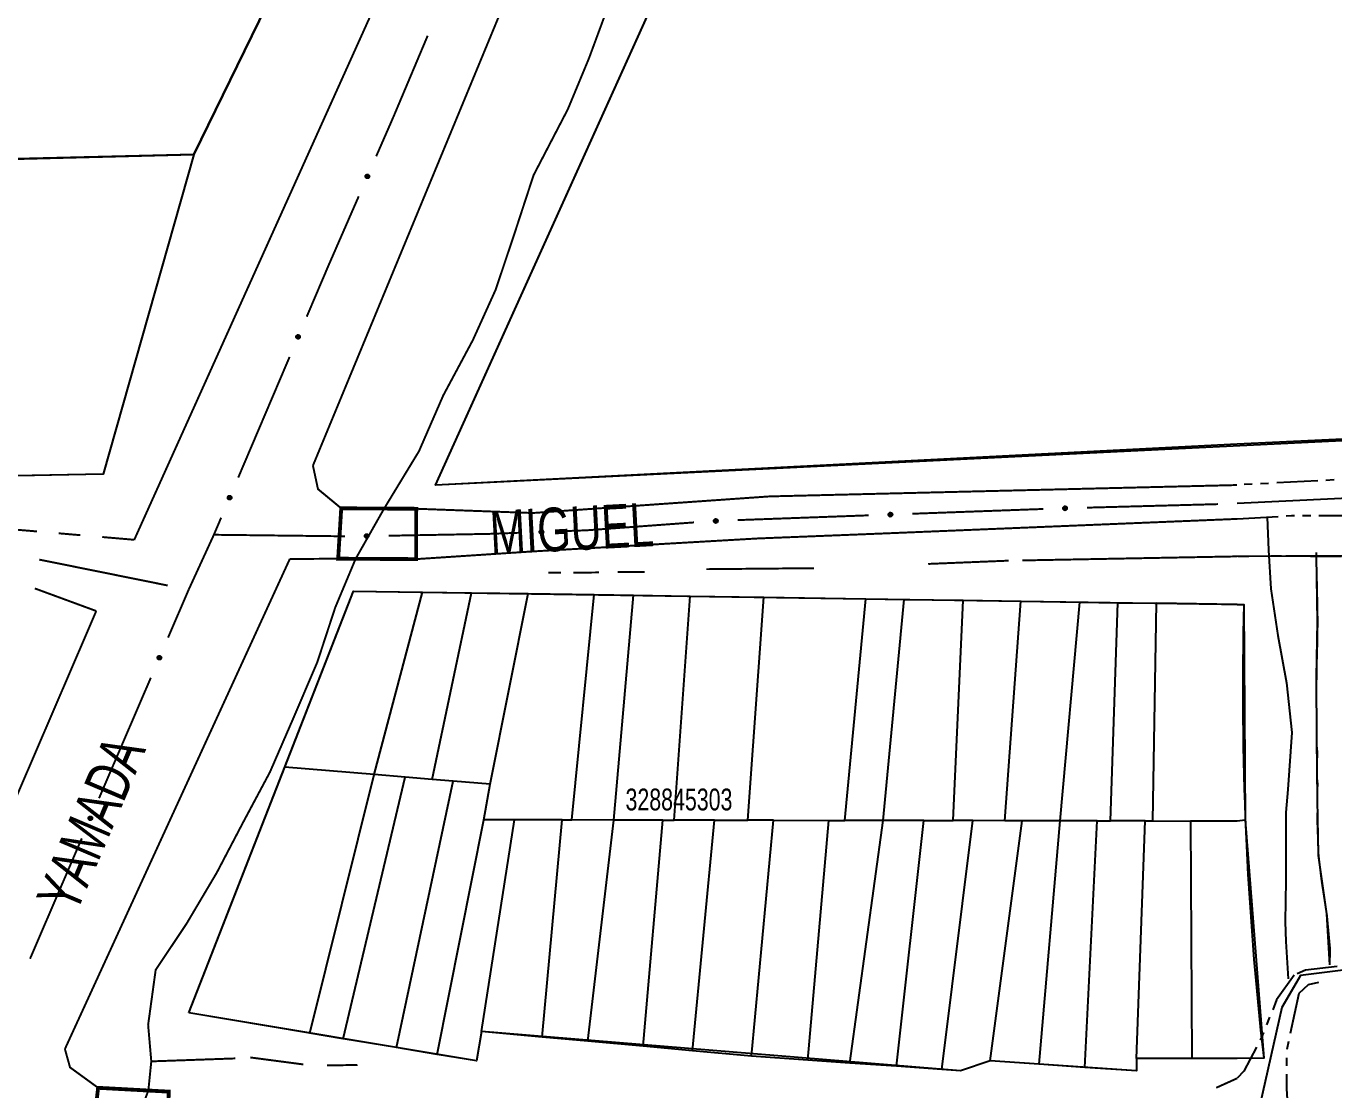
# Model space of a CAD drawing. Extents: x 203614 to 206284, y 4847494 to 4848495.
# Drawn here: x 204526.1 to 204645.8, y 4848122.8 to 4848220.1 of the extents above; entities that cross this region are included whole.
import ezdxf

# ---------------------------------------------------------------- set-up
doc = ezdxf.new("R2010")
doc.units = 0
doc.header["$LTSCALE"] = 1.5
doc.header["$MEASUREMENT"] = 0
doc.linetypes.add('PHANTOMX2', pattern=[5, 2.5, -0.5, 0.5, -0.5, 0.5, -0.5])
for name, color, linetype in [('CD-MALHA-LOTES', 40, 'CONTINUOUS'), ('CD_TXT_QUADRA', 7, 'CONTINUOUS'), ('HD-VALAS-DRENOS', 170, 'CONTINUOUS'), ('RU-QUADRAS', 210, 'CONTINUOUS'), ('SV-CAMINHO-TRILHA', 20, 'CONTINUOUS'), ('SV-EIXO-RUA-N-PAV', 6, 'CONTINUOUS'), ('SV-EIXO-RUA-PAV', 20, 'CONTINUOUS'), ('SV-PONTE-BUEIRO', 249, 'CONTINUOUS'), ('SV-RUA-NAO-PAV-S-GUIA-C-GUIA', 7, 'PHANTOMX2'), ('SV-RUA-PAVIM-S-GUIA-C-GUIA', 7, 'CONTINUOUS'), ('SV-TXT-RUA-N-PAV-S-GUIA-C-GUIA', 7, 'CONTINUOUS'), ('SV-TXT-RUA-PAV-S-GUIA-C-GUIA', 7, 'CONTINUOUS')]:
    doc.layers.add(name, color=color, linetype=linetype)
doc.styles.add('ARIAL', font='ARIAL.TTF')

msp = doc.modelspace()

# ---------------------------------------------------------------- linework, layer by layer
at = {"layer": 'CD-MALHA-LOTES'}
for p, q in [((204802.05, 4848189.76), (204636.98337, 4848181.86)), ((204636.99, 4848167.19), (204637.6, 4848167.18)), ((204637.6, 4848167.18), (204637.73, 4848147.45)), ((204637.73, 4848147.45), (204636.99, 4848147.37)), ((204637.73, 4848147.45), (204639.41, 4848125.65)), ((204639.41, 4848125.65), (204636.982166, 4848125.63))]:
    msp.add_line(p, q, dxfattribs=at)
at = {"layer": 'CD-MALHA-LOTES', "flags": 128}
for points in [[(204541.45, 4848208.36), (204636.98812, 4848403.775701)], [(204636.98337, 4848181.86), (204563.58, 4848178.11), (204636.986768, 4848340.60071)], [(204516.32, 4848207.74), (204541.45, 4848208.36)], [(204541.45, 4848208.36), (204533.15, 4848179.13)], [(204533.15, 4848179.13), (204516.87, 4848178.81)], [(204549.78, 4848152.3), (204556.08, 4848168.42)], [(204556.08, 4848168.42), (204562.39, 4848168.33)], [(204557.98, 4848151.62), (204562.39, 4848168.33)], [(204562.39, 4848168.33), (204566.89, 4848168.26)], [(204563.28, 4848151.18), (204566.89, 4848168.26)], [(204566.89, 4848168.26), (204572.08, 4848168.18)], [(204568.58, 4848150.74), (204572.08, 4848168.18)], [(204572.08, 4848168.18), (204578.1, 4848168.09)], [(204576.07, 4848147.47), (204578.1, 4848168.09)], [(204578.1, 4848168.09), (204581.7, 4848168.03)], [(204579.9, 4848147.46), (204581.7, 4848168.03)], [(204581.7, 4848168.03), (204586.89, 4848167.95)], [(204585.42, 4848147.45), (204586.89, 4848167.95)], [(204586.89, 4848167.95), (204593.64, 4848167.85)], [(204592.17, 4848147.44), (204593.64, 4848167.85)], [(204593.64, 4848167.85), (204602.99, 4848167.71)], [(204601.07, 4848147.43), (204602.99, 4848167.71)], [(204602.99, 4848167.71), (204606.48, 4848167.65)], [(204604.56, 4848147.42), (204606.48, 4848167.65)], [(204606.48, 4848167.65), (204611.88, 4848167.57)], [(204610.98, 4848147.41), (204611.88, 4848167.57)], [(204611.88, 4848167.57), (204617.17, 4848167.49)], [(204615.71, 4848147.4), (204617.17, 4848167.49)], [(204617.17, 4848167.49), (204622.58, 4848167.41)], [(204620.78, 4848147.39), (204622.58, 4848167.41)], [(204622.58, 4848167.41), (204626.07, 4848167.35)], [(204625.39, 4848147.39), (204626.07, 4848167.35)], [(204626.07, 4848167.35), (204629.56, 4848167.3)], [(204629.56, 4848167.3), (204629.22, 4848147.38)], [(204636.99, 4848167.19), (204629.56, 4848167.3)], [(204540.99, 4848129.8), (204549.78, 4848152.3)], [(204557.98, 4848151.62), (204549.78, 4848152.3)], [(204552.09, 4848127.95), (204557.98, 4848151.62)], [(204555.13, 4848127.44), (204560.8, 4848151.39)], [(204560.8, 4848151.39), (204557.98, 4848151.62)], [(204563.28, 4848151.18), (204560.8, 4848151.39)], [(204565.19, 4848151.03), (204563.28, 4848151.18)], [(204560, 4848126.63), (204565.19, 4848151.03)], [(204568.58, 4848150.74), (204565.19, 4848151.03)], [(204568.02, 4848147.48), (204568.58, 4848150.74)], [(204563.73, 4848126.01), (204568.02, 4848147.48)], [(204567.79, 4848128.11), (204570.83, 4848147.47)], [(204570.83, 4848147.47), (204568.02, 4848147.48)], [(204575.17, 4848147.47), (204570.83, 4848147.47)], [(204573.36, 4848127.6), (204575.17, 4848147.47)], [(204575.17, 4848147.47), (204576.07, 4848147.47)], [(204579.9, 4848147.46), (204576.07, 4848147.47)], [(204577.53, 4848127.22), (204579.9, 4848147.46)], [(204584.4, 4848147.45), (204579.9, 4848147.46)], [(204582.61, 4848126.76), (204584.4, 4848147.45)], [(204584.4, 4848147.45), (204585.42, 4848147.45)], [(204589.13, 4848147.44), (204585.42, 4848147.45)], [(204587.11, 4848126.35), (204589.13, 4848147.44)], [(204589.13, 4848147.44), (204592.17, 4848147.44)], [(204594.54, 4848147.44), (204592.17, 4848147.44)], [(204592.51, 4848125.86), (204594.54, 4848147.44)], [(204594.54, 4848147.44), (204599.61, 4848147.43)], [(204597.68, 4848125.49), (204599.61, 4848147.43)], [(204599.61, 4848147.43), (204601.07, 4848147.43)], [(204604.56, 4848147.42), (204601.07, 4848147.43)], [(204601.51, 4848125.22), (204604.56, 4848147.42)], [(204608.28, 4848147.41), (204604.56, 4848147.42)], [(204605.8, 4848124.92), (204608.28, 4848147.41)], [(204608.28, 4848147.41), (204610.98, 4848147.41)], [(204609.95, 4848124.63), (204612.78, 4848147.41)], [(204612.78, 4848147.41), (204610.98, 4848147.41)], [(204615.71, 4848147.4), (204612.78, 4848147.41)], [(204614.36, 4848125.41), (204617.29, 4848147.4)], [(204617.29, 4848147.4), (204615.71, 4848147.4)], [(204620.78, 4848147.39), (204617.29, 4848147.4)], [(204618.86, 4848125.1), (204620.78, 4848147.39)], [(204624.15, 4848147.39), (204620.78, 4848147.39)], [(204623.03, 4848124.82), (204624.15, 4848147.39)], [(204624.15, 4848147.39), (204625.39, 4848147.39)], [(204628.55, 4848147.38), (204625.39, 4848147.39)], [(204627.76, 4848125.63), (204628.55, 4848147.38)], [(204628.55, 4848147.38), (204629.22, 4848147.38)], [(204629.22, 4848147.38), (204632.71, 4848147.37)], [(204636.99, 4848147.37), (204632.71, 4848147.37)], [(204632.71, 4848147.37), (204632.83, 4848125.63)], [(204552.09, 4848127.95), (204540.99, 4848129.8)], [(204555.13, 4848127.44), (204552.09, 4848127.95)], [(204560, 4848126.63), (204555.13, 4848127.44)], [(204567.79, 4848128.11), (204567.34, 4848125.41)], [(204573.36, 4848127.6), (204567.79, 4848128.11)], [(204577.53, 4848127.22), (204573.36, 4848127.6)], [(204582.61, 4848126.76), (204577.53, 4848127.22)], [(204563.73, 4848126.01), (204560, 4848126.63)], [(204567.34, 4848125.41), (204563.73, 4848126.01)], [(204587.11, 4848126.35), (204582.61, 4848126.76)], [(204592.51, 4848125.86), (204587.11, 4848126.35)], [(204597.68, 4848125.49), (204592.51, 4848125.86)], [(204601.51, 4848125.22), (204597.68, 4848125.49)], [(204605.8, 4848124.92), (204601.51, 4848125.22)], [(204609.95, 4848124.63), (204605.8, 4848124.92)], [(204614.36, 4848125.41), (204611.65, 4848124.51)], [(204618.86, 4848125.1), (204614.36, 4848125.41)], [(204623.03, 4848124.82), (204618.86, 4848125.1)], [(204627.76, 4848124.51), (204623.03, 4848124.82)], [(204632.83, 4848125.63), (204627.76, 4848125.63)], [(204627.76, 4848125.63), (204627.76, 4848124.51)], [(204636.982166, 4848125.63), (204632.83, 4848125.63)], [(204611.65, 4848124.51), (204609.95, 4848124.63)]]:
    msp.add_lwpolyline(points, dxfattribs=at)
at = {"layer": 'CD-MALHA-LOTES'}
msp.add_point((204637.73, 4848147.45), dxfattribs=at)
at = {"layer": 'HD-VALAS-DRENOS', "const_width": 0.18, "flags": 128}
for points in [[(204579.63, 4848222.58), (204577.63, 4848217.17), (204575.7, 4848212.52), (204572.56, 4848206.48), (204570.81, 4848201.13), (204569.09, 4848196), (204567.01, 4848191.4), (204564.29, 4848186.32), (204562.07, 4848181.22), (204558.88, 4848175.97), (204556.27, 4848171.37), (204554.4, 4848166.91), (204552.76, 4848161.91), (204550.6, 4848156.86), (204548.42, 4848151.84), (204545.9, 4848147.12), (204543.56, 4848142.65), (204540.78, 4848137.96), (204537.96, 4848133.74), (204537.27, 4848128.71), (204537.56, 4848125.37), (204537.29, 4848122.7), (204536.88, 4848121.62)], [(204636.98, 4848171.59), (204617.31, 4848171.22)], [(204638.053111, 4848171.600131), (204637.053158, 4848171.59041)], [(204641.05302, 4848171.617334), (204640.053021, 4848171.618487)], [(204643.547787, 4848171.609549), (204643.05301, 4848171.611746)], [(204644.053003, 4848171.608033), (204643.547787, 4848171.609549)], [(204646.547767, 4848171.600388), (204644.053003, 4848171.608033)], [(204578.55, 4848170.12), (204576.2, 4848170.1)], [(204582.73, 4848170.15), (204580.26, 4848170.15)], [(204598.25, 4848170.51), (204588.39, 4848170.42)], [(204616.07, 4848171.2), (204608.69, 4848170.9)], [(204644.25854, 4848170.132762), (204644.258469, 4848170.141446)], [(204644.28281, 4848169.141743), (204644.25854, 4848170.132762)], [(204575.08, 4848170.09), (204573.92, 4848170.09)], [(204644.29527, 4848168.632957), (204644.28281, 4848169.141743)], [(204644.303952, 4848168.141973), (204644.29527, 4848168.632957)], [(204644.348304, 4848165.633617), (204644.303952, 4848168.141973)], [(204644.340755, 4848165.142423), (204644.348304, 4848165.633617)], [(204644.315975, 4848163.530012), (204644.340755, 4848165.142423)], [(204644.274961, 4848162.030355), (204644.305384, 4848163.142758)], [(204644.305384, 4848163.142758), (204644.315975, 4848163.530012)], [(204644.261272, 4848161.14328), (204644.274961, 4848162.030355)], [(204644.234031, 4848159.377932), (204644.261272, 4848161.14328)], [(204644.23533, 4848159.143493), (204644.234031, 4848159.377932)], [(204644.242344, 4848157.877831), (204644.23533, 4848159.143493)], [(204644.253143, 4848157.143592), (204644.242344, 4848157.877831)], [(204644.264405, 4848156.377838), (204644.253143, 4848157.143592)], [(204644.268504, 4848156.143711), (204644.264405, 4848156.377838)], [(204644.309077, 4848153.82611), (204644.303511, 4848154.144017)], [(204644.31614, 4848153.144103), (204644.309077, 4848153.82611)], [(204644.340138, 4848150.826929), (204644.336852, 4848151.14421)], [(204644.338731, 4848150.144228), (204644.340138, 4848150.826929)], [(204644.32918, 4848147.219906), (204644.333254, 4848148.144237)], [(204644.331822, 4848147.144292), (204644.32918, 4848147.219906)], [(204644.43386, 4848144.224019), (204644.331822, 4848147.144292)], [(204644.443221, 4848144.146638), (204644.43386, 4848144.224019)], [(204644.721755, 4848141.844225), (204644.443221, 4848144.146638)], [(204644.826756, 4848141.171571), (204644.721755, 4848141.844225)], [(204644.953344, 4848140.360625), (204644.826756, 4848141.171571)], [(204644.980263, 4848140.183425), (204644.953344, 4848140.360625)], [(204645.204619, 4848138.706537), (204644.980263, 4848140.183425)], [(204645.251272, 4848138.202523), (204645.204619, 4848138.706537)], [(204645.480991, 4848135.720774), (204645.251272, 4848138.202523)], [(204645.473758, 4848135.213184), (204645.480991, 4848135.720774)], [(204645.459509, 4848134.213285), (204645.473758, 4848135.213184)], [(204537.56, 4848125.37), (204545.25, 4848125.64)], [(204546.62, 4848125.73), (204551.48, 4848125.09)], [(204553.64, 4848125), (204556.44, 4848125.04)]]:
    msp.add_lwpolyline(points, dxfattribs=at)
at = {"layer": 'HD-VALAS-DRENOS', "flags": 128}
for points in [[(204657.052754, 4848171.667027), (204651.850284, 4848171.634025), (204646.547767, 4848171.600388), (204641.444912, 4848171.618042), (204636.983096, 4848171.589739)], [(204645.459509, 4848134.213285), (204645.180594, 4848138.876221), (204644.43386, 4848144.224019), (204644.339604, 4848149.325838), (204644.291468, 4848154.878162), (204644.242465, 4848160.530529), (204644.348304, 4848165.633617), (204644.242506, 4848171.608363), (204644.243639, 4848171.935938)]]:
    msp.add_lwpolyline(points, dxfattribs=at)
at = {"layer": 'RU-QUADRAS', "color": 6, "linetype": 'Continuous'}
for points in [[(204563.58, 4848178.11), (204637.07, 4848340.78), (204670.21, 4848412.02), (204939.02, 4848418.02), (204939.99, 4848242.94), (204940.69, 4848190.13), (204802.05, 4848189.76)], [(204354.68, 4848203.82), (204541.45, 4848208.36), (204533.15, 4848179.13), (204363.31, 4848175.81)]]:
    msp.add_lwpolyline(points, close=True, dxfattribs=at)
msp.add_lwpolyline([(204636.99, 4848403.78), (204541.45, 4848208.36), (204354.68, 4848203.82, 0.0130188012), (204383, 4848114.6), (204492.56, 4848116.6), (204492.76, 4848095.75), (204490.96, 4848095.85), (204490.96, 4848077.3), (204460.54, 4848076), (204460.54, 4848074.91), (204440.75, 4848075.41), (204440.75, 4848074.11), (204354.66, 4848074.51), (204313.29, 4848068.88), (204220.69, 4848038.65)], format="xyb", dxfattribs=at)
msp.add_lwpolyline([(204540.99, 4848129.8), (204556.08, 4848168.42), (204637.6, 4848167.18, 0.0349656055), (204639.41, 4848125.65), (204627.76, 4848125.63), (204627.76, 4848124.51), (204614.36, 4848125.41), (204611.65, 4848124.51), (204567.79, 4848128.11), (204567.34, 4848125.41)], format="xyb", close=True, dxfattribs=at)
at = {"layer": 'SV-CAMINHO-TRILHA', "ltscale": 0.5, "flags": 128}
msp.add_lwpolyline([(204639.722831, 4848175.187912), (204639.856502, 4848172.154228), (204640.070266, 4848168.6079), (204640.707412, 4848164.359928), (204641.495496, 4848160.012866), (204641.985172, 4848155.463816), (204641.630082, 4848150.2591), (204641.431027, 4848148.142727), (204641.431135, 4848144.355042), (204641.431027, 4848141.923355), (204641.38486, 4848138.151811), (204641.450496, 4848136.351374), (204641.660839, 4848132.934018)], dxfattribs=at)
at = {"layer": 'SV-EIXO-RUA-N-PAV', "flags": 128}
for points in [[(205116.317399, 4848183.734426), (205025.670889, 4848183.344732), (204997.211251, 4848183.222383), (204892.109379, 4848181.176604), (204864.61923, 4848183.094522), (204842.627111, 4848181.81591), (204832.931777, 4848183.221031), (204824.982271, 4848184.373133), (204809.638932, 4848184.373133), (204795.318482, 4848183.094522), (204771.152723, 4848181.048743), (204745.836214, 4848180.793021), (204708.245033, 4848179.258687), (204681.905635, 4848178.235798), (204658.634904, 4848177.468631), (204636.979423, 4848176.422692)], [(204589.101997, 4848174.943138), (204589.34721, 4848174.987929)], [(204589.120662, 4848174.962178), (204589.321485, 4848174.996798)], [(204589.134789, 4848174.979425), (204589.31051, 4848175.007046)], [(204589.155024, 4848174.993469), (204589.284121, 4848175.010457)], [(204589.170392, 4848175.003907), (204589.275354, 4848175.016484)], [(204605.060525, 4848175.417202), (204605.409437, 4848175.464997)], [(204605.06169, 4848175.452548), (204605.395932, 4848175.499249)], [(204605.063909, 4848175.381952), (204605.413881, 4848175.429505)], [(204605.064829, 4848175.39924), (204605.409997, 4848175.444576)], [(204605.064852, 4848175.436108), (204605.397648, 4848175.483724)], [(204605.069705, 4848175.488283), (204605.37325, 4848175.537369)], [(204605.070429, 4848175.470446), (204605.379994, 4848175.518582)], [(204605.072938, 4848175.364034), (204605.409825, 4848175.4118)], [(204605.074974, 4848175.347402), (204605.411763, 4848175.395316)], [(204605.081461, 4848175.504984), (204605.351481, 4848175.55168)], [(204605.089228, 4848175.329126), (204605.40157, 4848175.375998)], [(204605.091406, 4848175.525217), (204605.336618, 4848175.570008)], [(204605.099072, 4848175.312695), (204605.400753, 4848175.359121)], [(204605.110071, 4848175.544257), (204605.310893, 4848175.578876)], [(204605.120419, 4848175.297492), (204605.387861, 4848175.339998)], [(204605.124197, 4848175.561504), (204605.299919, 4848175.589125)], [(204605.134203, 4848175.278951), (204605.381016, 4848175.322119)], [(204605.144433, 4848175.575547), (204605.27353, 4848175.592536)], [(204605.15823, 4848175.27156), (204605.356425, 4848175.303352)], [(204605.1598, 4848175.585986), (204605.264762, 4848175.598562)], [(204605.171423, 4848175.259012), (204605.347305, 4848175.286078)], [(204605.192966, 4848175.255074), (204605.323377, 4848175.273475)], [(204605.20588, 4848175.249549), (204605.312236, 4848175.262317)], [(204621.050097, 4848175.995091), (204621.399448, 4848176.039564)], [(204621.051598, 4848176.030424), (204621.38627, 4848176.073942)], [(204621.053146, 4848175.95981), (204621.403554, 4848176.004031)], [(204621.05423, 4848175.977089), (204621.399814, 4848176.019138)], [(204621.054604, 4848176.013954), (204621.387838, 4848176.058402)], [(204621.059953, 4848176.066081), (204621.363952, 4848176.112276)], [(204621.060508, 4848176.048238), (204621.370517, 4848176.093427)], [(204621.062003, 4848175.941807), (204621.39933, 4848175.986365)], [(204621.063881, 4848175.925156), (204621.401111, 4848175.969863)], [(204621.071867, 4848176.082669), (204621.342319, 4848176.126794)], [(204621.077961, 4848175.906746), (204621.390735, 4848175.950643)], [(204621.082004, 4848176.102807), (204621.327632, 4848176.145262)], [(204621.087648, 4848175.890222), (204621.389757, 4848175.933775)], [(204621.100849, 4848176.121669), (204621.301993, 4848176.154375)], [(204621.10885, 4848175.874816), (204621.376683, 4848175.914775)], [(204621.11514, 4848176.13878), (204621.291116, 4848176.164728)], [(204621.122456, 4848175.856145), (204621.369669, 4848175.896962)], [(204621.135508, 4848176.152631), (204621.26476, 4848176.16839)], [(204621.146412, 4848175.848525), (204621.3449, 4848175.878431)], [(204621.150974, 4848176.162922), (204621.256051, 4848176.174499)], [(204621.159485, 4848175.835853), (204621.335616, 4848175.861244)], [(204621.180989, 4848175.831709), (204621.311569, 4848175.848869)], [(204621.19385, 4848175.826062), (204621.300323, 4848175.837817)], [(204573.10529, 4848173.823414), (204573.454187, 4848173.871315)], [(204573.106444, 4848173.85876), (204573.440672, 4848173.905562)], [(204573.108685, 4848173.788165), (204573.458642, 4848173.835824)], [(204573.109599, 4848173.805453), (204573.454754, 4848173.850894)], [(204573.109612, 4848173.842321), (204573.442393, 4848173.890038)], [(204573.114448, 4848173.894498), (204573.417979, 4848173.943675)], [(204573.115178, 4848173.876661), (204573.424728, 4848173.924891)], [(204573.117719, 4848173.77025), (204573.454591, 4848173.818117)], [(204573.11976, 4848173.753618), (204573.456535, 4848173.801634)], [(204573.126199, 4848173.911202), (204573.396205, 4848173.95798)], [(204573.136138, 4848173.931438), (204573.381337, 4848173.976303)], [(204573.154797, 4848173.950484), (204573.355609, 4848173.985164)], [(204573.168918, 4848173.967735), (204573.344632, 4848173.995409)], [(204573.18915, 4848173.981784), (204573.318241, 4848173.998812)], [(204573.204514, 4848173.992227), (204573.309472, 4848174.004836)], [(204589.071116, 4848174.835124), (204589.420028, 4848174.882919)], [(204589.072281, 4848174.870469), (204589.406523, 4848174.91717)], [(204589.074501, 4848174.799873), (204589.424473, 4848174.847427)], [(204589.07542, 4848174.817162), (204589.420588, 4848174.862497)], [(204589.075444, 4848174.854029), (204589.40824, 4848174.901645)], [(204589.080296, 4848174.906205), (204589.383842, 4848174.95529)], [(204589.081021, 4848174.888368), (204589.390586, 4848174.936504)], [(204589.083529, 4848174.781956), (204589.420416, 4848174.829721)], [(204589.085565, 4848174.765323), (204589.422355, 4848174.813237)], [(204589.092052, 4848174.922905), (204589.362072, 4848174.969601)], [(204589.09982, 4848174.747048), (204589.412161, 4848174.793919)], [(204589.109664, 4848174.730617), (204589.411344, 4848174.777043)], [(204589.131011, 4848174.715413), (204589.398452, 4848174.757919)], [(204589.144795, 4848174.696872), (204589.391608, 4848174.74004)], [(204589.168821, 4848174.689481), (204589.367016, 4848174.721274)], [(204589.182015, 4848174.676933), (204589.357896, 4848174.704)], [(204589.203557, 4848174.672995), (204589.333968, 4848174.691397)], [(204589.216472, 4848174.667471), (204589.322828, 4848174.680238)], [(204557.110379, 4848173.445077), (204557.460098, 4848173.486563)], [(204557.112182, 4848173.480396), (204557.447213, 4848173.521052)], [(204557.113127, 4848173.409772), (204557.4639, 4848173.450996)], [(204557.114358, 4848173.427041), (204557.460289, 4848173.466135)], [(204557.115047, 4848173.463902), (204557.448649, 4848173.505499)], [(204557.120842, 4848173.515981), (204557.425224, 4848173.559576)], [(204557.121244, 4848173.498134), (204557.431628, 4848173.540671)], [(204557.12183, 4848173.391694), (204557.459524, 4848173.433367)], [(204557.123565, 4848173.375027), (204557.461165, 4848173.41685)], [(204557.132897, 4848173.532466), (204557.403717, 4848173.574278)], [(204557.137487, 4848173.356497), (204557.450624, 4848173.39772)], [(204557.143206, 4848173.552517), (204557.389188, 4848173.592871)], [(204557.147033, 4848173.339891), (204557.449503, 4848173.380861)], [(204557.162212, 4848173.571217), (204557.363627, 4848173.602203)], [(204557.168102, 4848173.324305), (204557.436267, 4848173.361973)], [(204557.176648, 4848173.588206), (204557.352839, 4848173.612648)], [(204557.181548, 4848173.305518), (204557.429101, 4848173.344221)], [(204557.197133, 4848173.601881), (204557.326516, 4848173.616535)], [(204557.205438, 4848173.297694), (204557.404174, 4848173.325902)], [(204557.212687, 4848173.61204), (204557.317859, 4848173.622719)], [(204557.218402, 4848173.28491), (204557.394744, 4848173.308795)], [(204557.23987, 4848173.280583), (204557.370592, 4848173.296626)], [(204557.252683, 4848173.274826), (204557.359252, 4848173.285671)], [(204573.13402, 4848173.735347), (204573.446347, 4848173.782313)], [(204573.143869, 4848173.718919), (204573.445536, 4848173.765436)], [(204573.165221, 4848173.703721), (204573.432649, 4848173.746309)], [(204573.17901, 4848173.685185), (204573.42581, 4848173.728428)], [(204573.203039, 4848173.677801), (204573.401224, 4848173.709654)], [(204573.216236, 4848173.665257), (204573.39211, 4848173.692377)], [(204573.23778, 4848173.661325), (204573.368185, 4848173.679767)], [(204573.250696, 4848173.655805), (204573.357048, 4848173.668605)], [(204647.894567, 4848133.867976), (204642.78012, 4848133.22867), (204641.084177, 4848130.296692), (204638.771905, 4848120.140793), (204641.968999, 4848100.212735), (204643.443703, 4848088.415104), (204643.443703, 4848067.179369), (204643.443703, 4848059.215969), (204646.09817, 4848048.893042), (204643.148762, 4848025.592722), (204644.294965, 4848015.849996), (204644.918407, 4848010.550743), (204646.393111, 4848008.191217), (204644.623466, 4847991.674535), (204642.853821, 4847981.94149), (204644.993902, 4847962.480581)]]:
    msp.add_lwpolyline(points, dxfattribs=at)
at = {"layer": 'SV-EIXO-RUA-N-PAV', "const_width": 0.18, "flags": 128}
for points in [[(204623.227869, 4848176.050365), (204635.223536, 4848176.372792)], [(204591.248263, 4848174.911118), (204603.24032, 4848175.347677)], [(204607.237672, 4848175.493196), (204619.229728, 4848175.929755)], [(204568.47, 4848173.65), (204571.285106, 4848173.753336)], [(204575.282414, 4848173.900068), (204577.281068, 4848173.973435)], [(204577.281068, 4848173.973435), (204577.46, 4848173.98)], [(204577.46, 4848173.98), (204587.254505, 4848174.700185)], [(204543.29, 4848173.57), (204555.289154, 4848173.427484)], [(204559.288544, 4848173.481736), (204568.287033, 4848173.646652)], [(204568.287033, 4848173.646652), (204568.47, 4848173.65)], [(204527.302451, 4848171.296784), (204539.065887, 4848168.925799)]]:
    msp.add_lwpolyline(points, dxfattribs=at)
at = {"layer": 'SV-EIXO-RUA-N-PAV', "flags": 128}
for points in [[(204589.101997, 4848174.943138), (204589.134789, 4848174.979425), (204589.170392, 4848175.003907), (204589.205963, 4848175.015779), (204589.240132, 4848175.018073), (204589.275354, 4848175.016484), (204589.31051, 4848175.007046), (204589.34721, 4848174.987929), (204589.383842, 4848174.95529), (204589.406523, 4848174.91717), (204589.420028, 4848174.882919), (204589.424473, 4848174.847427), (204589.422355, 4848174.813237), (204589.411344, 4848174.777043), (204589.391608, 4848174.74004), (204589.357896, 4848174.704), (204589.322828, 4848174.680238), (204589.28812, 4848174.669659), (204589.25241, 4848174.665417), (204589.216472, 4848174.667471), (204589.182015, 4848174.676933), (204589.144795, 4848174.696872), (204589.109664, 4848174.730617), (204589.085565, 4848174.765323), (204589.074501, 4848174.799873), (204589.071116, 4848174.835124), (204589.072281, 4848174.870469), (204589.080296, 4848174.906205), (204589.101997, 4848174.943138)], [(204605.091406, 4848175.525217), (204605.124197, 4848175.561504), (204605.1598, 4848175.585986), (204605.195372, 4848175.597857), (204605.229541, 4848175.600152), (204605.264762, 4848175.598562), (204605.299919, 4848175.589125), (204605.336618, 4848175.570008), (204605.37325, 4848175.537369), (204605.395932, 4848175.499249), (204605.409437, 4848175.464997), (204605.413881, 4848175.429505), (204605.411763, 4848175.395316), (204605.400753, 4848175.359121), (204605.381016, 4848175.322119), (204605.347305, 4848175.286078), (204605.312236, 4848175.262317), (204605.277528, 4848175.251737), (204605.241819, 4848175.247495), (204605.20588, 4848175.249549), (204605.171423, 4848175.259012), (204605.134203, 4848175.278951), (204605.099072, 4848175.312695), (204605.074974, 4848175.347402), (204605.063909, 4848175.381952), (204605.060525, 4848175.417202), (204605.06169, 4848175.452548), (204605.069705, 4848175.488283), (204605.091406, 4848175.525217)], [(204621.082004, 4848176.102807), (204621.11514, 4848176.13878), (204621.150974, 4848176.162922), (204621.186657, 4848176.174455), (204621.220846, 4848176.176424), (204621.256051, 4848176.174499), (204621.291116, 4848176.164728), (204621.327632, 4848176.145262), (204621.363952, 4848176.112276), (204621.38627, 4848176.073942), (204621.399448, 4848176.039564), (204621.403554, 4848176.004031), (204621.401111, 4848175.969863), (204621.389757, 4848175.933775), (204621.369669, 4848175.896962), (204621.335616, 4848175.861244), (204621.300323, 4848175.837817), (204621.265516, 4848175.827569), (204621.229768, 4848175.823667), (204621.19385, 4848175.826062), (204621.159485, 4848175.835853), (204621.122456, 4848175.856145), (204621.087648, 4848175.890222), (204621.063881, 4848175.925156), (204621.053146, 4848175.95981), (204621.050097, 4848175.995091), (204621.051598, 4848176.030424), (204621.059953, 4848176.066081), (204621.082004, 4848176.102807)], [(204573.136138, 4848173.931438), (204573.168918, 4848173.967735), (204573.204514, 4848173.992227), (204573.240082, 4848174.00411), (204573.27425, 4848174.006415), (204573.309472, 4848174.004836), (204573.344632, 4848173.995409), (204573.381337, 4848173.976303), (204573.417979, 4848173.943675), (204573.440672, 4848173.905562), (204573.454187, 4848173.871315), (204573.458642, 4848173.835824), (204573.456535, 4848173.801634), (204573.445536, 4848173.765436), (204573.42581, 4848173.728428), (204573.39211, 4848173.692377), (204573.357048, 4848173.668605), (204573.322343, 4848173.658015), (204573.286635, 4848173.653762), (204573.250696, 4848173.655805), (204573.216236, 4848173.665257), (204573.17901, 4848173.685185), (204573.143869, 4848173.718919), (204573.11976, 4848173.753618), (204573.108685, 4848173.788165), (204573.10529, 4848173.823414), (204573.106444, 4848173.85876), (204573.114448, 4848173.894498), (204573.136138, 4848173.931438)], [(204557.143206, 4848173.552517), (204557.176648, 4848173.588206), (204557.212687, 4848173.61204), (204557.248467, 4848173.623268), (204557.282672, 4848173.624945), (204557.317859, 4848173.622719), (204557.352839, 4848173.612648), (204557.389188, 4848173.592871), (204557.425224, 4848173.559576), (204557.447213, 4848173.521052), (204557.460098, 4848173.486563), (204557.4639, 4848173.450996), (204557.461165, 4848173.41685), (204557.449503, 4848173.380861), (204557.429101, 4848173.344221), (204557.394744, 4848173.308795), (204557.359252, 4848173.285671), (204557.324358, 4848173.27572), (204557.288578, 4848173.272124), (204557.252683, 4848173.274826), (204557.218402, 4848173.28491), (204557.181548, 4848173.305518), (204557.147033, 4848173.339891), (204557.123565, 4848173.375027), (204557.113127, 4848173.409772), (204557.110379, 4848173.445077), (204557.112182, 4848173.480396), (204557.120842, 4848173.515981), (204557.143206, 4848173.552517)]]:
    msp.add_lwpolyline(points, close=True, dxfattribs=at)
at = {"layer": 'SV-EIXO-RUA-PAV', "const_width": 0.18, "flags": 128}
for points in [[(204559.73, 4848211.82), (204562.863524, 4848219.24416)], [(204558.151651, 4848208.208164), (204559.352939, 4848210.957147)], [(204559.352939, 4848210.957147), (204559.73, 4848211.82)], [(204553.8, 4848198.25), (204556.549935, 4848204.542853)], [(204551.789056, 4848193.527821), (204553.748074, 4848198.128066)], [(204553.748074, 4848198.128066), (204553.8, 4848198.25)], [(204545.520198, 4848178.807039), (204550.221841, 4848189.847626)], [(204543.29, 4848173.57), (204543.952983, 4848175.126844)], [(204540.98, 4848168.54), (204543.161515, 4848173.290224)], [(204543.161515, 4848173.290224), (204543.29, 4848173.57)], [(204539.094715, 4848164.155333), (204540.67474, 4848167.830047)], [(204540.67474, 4848167.830047), (204540.98, 4848168.54)], [(204532.774615, 4848149.456478), (204537.51469, 4848160.480619)], [(204526.454514, 4848134.757624), (204531.194589, 4848145.781765)]]:
    msp.add_lwpolyline(points, dxfattribs=at)
at = {"layer": 'SV-EIXO-RUA-PAV', "flags": 128}
for points in [[(204557.192389, 4848206.287929), (204557.173904, 4848206.33321), (204557.167277, 4848206.375906), (204557.171999, 4848206.413108), (204557.184743, 4848206.444895), (204557.201444, 4848206.475945), (204557.225189, 4848206.503536), (204557.258326, 4848206.52832), (204557.303619, 4848206.547182), (204557.347803, 4848206.551097), (204557.384523, 4848206.548419), (204557.418434, 4848206.537038), (204557.448326, 4848206.520309), (204557.476169, 4848206.494696), (204557.500958, 4848206.46087), (204557.518822, 4848206.414867), (204557.525033, 4848206.372964), (204557.519521, 4848206.337101), (204557.507864, 4848206.303082), (204557.490433, 4848206.271586), (204557.466969, 4848206.244637), (204557.432866, 4848206.21974), (204557.387228, 4848206.20271), (204557.345505, 4848206.196038), (204557.309574, 4848206.201045), (204557.276341, 4848206.213276), (204557.244994, 4848206.229648), (204557.216265, 4848206.252363), (204557.192389, 4848206.287929)], [(204550.847875, 4848191.59866), (204550.828965, 4848191.643765), (204550.821937, 4848191.686398), (204550.826309, 4848191.723642), (204550.838754, 4848191.755547), (204550.855163, 4848191.786753), (204550.878647, 4848191.814565), (204550.91155, 4848191.83966), (204550.956664, 4848191.858947), (204551.000809, 4848191.863276), (204551.037553, 4848191.860943), (204551.071569, 4848191.849882), (204551.101617, 4848191.833434), (204551.1297, 4848191.808084), (204551.154805, 4848191.774492), (204551.173101, 4848191.728659), (204551.179705, 4848191.686816), (204551.17453, 4848191.650902), (204551.163192, 4848191.616776), (204551.146059, 4848191.585118), (204551.122849, 4848191.55795), (204551.088981, 4848191.532733), (204551.043505, 4848191.515275), (204551.001847, 4848191.508212), (204550.96587, 4848191.512881), (204550.932523, 4848191.524799), (204550.901024, 4848191.540876), (204550.872084, 4848191.56332), (204550.847875, 4848191.59866)], [(204544.579017, 4848176.877878), (204544.560107, 4848176.922983), (204544.553079, 4848176.965616), (204544.557451, 4848177.00286), (204544.569896, 4848177.034765), (204544.586305, 4848177.065971), (204544.609789, 4848177.093783), (204544.642692, 4848177.118878), (204544.687805, 4848177.138165), (204544.731951, 4848177.142494), (204544.768695, 4848177.140162), (204544.802711, 4848177.1291), (204544.832759, 4848177.112652), (204544.860842, 4848177.087302), (204544.885947, 4848177.05371), (204544.904243, 4848177.007877), (204544.910847, 4848176.966034), (204544.905672, 4848176.930121), (204544.894334, 4848176.895994), (204544.877201, 4848176.864336), (204544.85399, 4848176.837168), (204544.820123, 4848176.811951), (204544.774647, 4848176.794493), (204544.732989, 4848176.78743), (204544.697012, 4848176.792099), (204544.663665, 4848176.804017), (204544.632166, 4848176.820094), (204544.603226, 4848176.842538), (204544.579017, 4848176.877878)], [(204538.146819, 4848162.229463), (204538.128067, 4848162.274633), (204538.121187, 4848162.31729), (204538.125689, 4848162.354519), (204538.138245, 4848162.38638), (204538.154762, 4848162.417529), (204538.178343, 4848162.445259), (204538.211334, 4848162.470239), (204538.256514, 4848162.489368), (204538.300675, 4848162.493544), (204538.33741, 4848162.491083), (204538.371387, 4848162.479903), (204538.401377, 4848162.463351), (204538.429372, 4848162.437903), (204538.45436, 4848162.404224), (204538.472496, 4848162.358328), (204538.478954, 4848162.316462), (204538.473654, 4848162.280567), (204538.462198, 4848162.24648), (204538.444954, 4848162.214882), (204538.421649, 4848162.187794), (204538.387694, 4848162.162696), (204538.342157, 4848162.145396), (204538.300475, 4848162.138478), (204538.264515, 4848162.143273), (204538.23121, 4848162.155307), (204538.199767, 4848162.171494), (204538.170905, 4848162.194038), (204538.146819, 4848162.229463)], [(204531.826719, 4848147.530608), (204531.807966, 4848147.575778), (204531.801086, 4848147.618435), (204531.805588, 4848147.655664), (204531.818145, 4848147.687525), (204531.834662, 4848147.718674), (204531.858243, 4848147.746404), (204531.891233, 4848147.771384), (204531.936414, 4848147.790514), (204531.980574, 4848147.794689), (204532.01731, 4848147.792229), (204532.051286, 4848147.781048), (204532.081277, 4848147.764496), (204532.109272, 4848147.739048), (204532.13426, 4848147.705369), (204532.152396, 4848147.659473), (204532.158854, 4848147.617607), (204532.153554, 4848147.581712), (204532.142098, 4848147.547625), (204532.124854, 4848147.516027), (204532.101549, 4848147.48894), (204532.067594, 4848147.463841), (204532.022057, 4848147.446541), (204531.980375, 4848147.439624), (204531.944414, 4848147.444418), (204531.91111, 4848147.456452), (204531.879666, 4848147.472639), (204531.850804, 4848147.495183), (204531.826719, 4848147.530608)]]:
    msp.add_lwpolyline(points, close=True, dxfattribs=at)
for points in [[(204557.167277, 4848206.375906), (204557.201444, 4848206.475945)], [(204557.170021, 4848206.357533), (204557.210676, 4848206.481234)], [(204557.173904, 4848206.33321), (204557.225189, 4848206.503536)], [(204557.183323, 4848206.313003), (204557.239182, 4848206.508983)], [(204557.192389, 4848206.287929), (204557.258326, 4848206.52832)], [(204557.206312, 4848206.270196), (204557.281285, 4848206.533769)], [(204557.216265, 4848206.252363), (204557.303619, 4848206.547182)], [(204557.232653, 4848206.245283), (204557.323472, 4848206.545116)], [(204557.244994, 4848206.229648), (204557.347803, 4848206.551097)], [(204557.26118, 4848206.225372), (204557.362537, 4848206.545914)], [(204557.276341, 4848206.213276), (204557.384523, 4848206.548419)], [(204557.294393, 4848206.209369), (204557.403169, 4848206.540071)], [(204557.309574, 4848206.201045), (204557.418434, 4848206.537038)], [(204557.329634, 4848206.201414), (204557.432631, 4848206.525707)], [(204557.345505, 4848206.196038), (204557.448326, 4848206.520309)], [(204557.368153, 4848206.200962), (204557.461315, 4848206.502748)], [(204557.387228, 4848206.20271), (204557.476169, 4848206.494696)], [(204557.410182, 4848206.215356), (204557.487814, 4848206.474788)], [(204557.432866, 4848206.21974), (204557.500958, 4848206.46087)], [(204557.449942, 4848206.238188), (204557.507209, 4848206.430574)], [(204557.466969, 4848206.244637), (204557.518822, 4848206.414867)], [(204557.479857, 4848206.262343), (204557.519807, 4848206.387841)], [(204557.490433, 4848206.271586), (204557.525033, 4848206.372964)], [(204550.821937, 4848191.686398), (204550.855163, 4848191.786753)], [(204550.824854, 4848191.668051), (204550.864344, 4848191.792128)], [(204550.828965, 4848191.643765), (204550.878647, 4848191.814565)], [(204550.838573, 4848191.623648), (204550.892589, 4848191.820144)], [(204550.847875, 4848191.59866), (204550.91155, 4848191.83966)], [(204550.861963, 4848191.581059), (204550.934457, 4848191.845324)], [(204550.872084, 4848191.56332), (204550.956664, 4848191.858947)], [(204550.888537, 4848191.556394), (204550.976535, 4848191.857067)], [(204550.901024, 4848191.540876), (204551.000809, 4848191.863276)], [(204550.91725, 4848191.536752), (204551.015592, 4848191.858232)], [(204550.932523, 4848191.524799), (204551.037553, 4848191.860943)], [(204550.950612, 4848191.521061), (204551.056276, 4848191.852771)], [(204550.96587, 4848191.512881), (204551.071569, 4848191.849882)], [(204550.985926, 4848191.513438), (204551.085872, 4848191.838684)], [(204551.001847, 4848191.508212), (204551.101617, 4848191.833434)], [(204551.024448, 4848191.513348), (204551.11477, 4848191.815996)], [(204551.043505, 4848191.515275), (204551.1297, 4848191.808084)], [(204551.06634, 4848191.528136), (204551.141531, 4848191.788286)], [(204551.088981, 4848191.532733), (204551.154805, 4848191.774492)], [(204551.105883, 4848191.55134), (204551.161341, 4848191.744256)], [(204551.122849, 4848191.55795), (204551.173101, 4848191.728659)], [(204551.135569, 4848191.575776), (204551.174339, 4848191.701643)], [(204551.146059, 4848191.585118), (204551.179705, 4848191.686816)], [(204544.553079, 4848176.965616), (204544.586305, 4848177.065971)], [(204544.555996, 4848176.947269), (204544.595486, 4848177.071346)], [(204544.560107, 4848176.922983), (204544.609789, 4848177.093783)], [(204544.569715, 4848176.902866), (204544.623731, 4848177.099362)], [(204544.579017, 4848176.877878), (204544.642692, 4848177.118878)], [(204544.593105, 4848176.860277), (204544.665599, 4848177.124542)], [(204544.603226, 4848176.842538), (204544.687805, 4848177.138165)], [(204544.619679, 4848176.835613), (204544.707677, 4848177.136285)], [(204544.632166, 4848176.820094), (204544.731951, 4848177.142494)], [(204544.648392, 4848176.81597), (204544.746734, 4848177.13745)], [(204544.663665, 4848176.804017), (204544.768695, 4848177.140162)], [(204544.681754, 4848176.80028), (204544.787418, 4848177.131989)], [(204544.697012, 4848176.792099), (204544.802711, 4848177.1291)], [(204544.717068, 4848176.792656), (204544.817014, 4848177.117903)], [(204544.732989, 4848176.78743), (204544.832759, 4848177.112652)], [(204544.75559, 4848176.792566), (204544.845912, 4848177.095214)], [(204544.774647, 4848176.794493), (204544.860842, 4848177.087302)], [(204544.797482, 4848176.807354), (204544.872673, 4848177.067504)], [(204544.820123, 4848176.811951), (204544.885947, 4848177.05371)], [(204544.837025, 4848176.830558), (204544.892483, 4848177.023474)], [(204544.85399, 4848176.837168), (204544.904243, 4848177.007877)], [(204544.866711, 4848176.854994), (204544.905481, 4848176.980861)], [(204544.877201, 4848176.864336), (204544.910847, 4848176.966034)], [(204538.121187, 4848162.31729), (204538.154762, 4848162.417529)], [(204538.12404, 4848162.298933), (204538.163962, 4848162.422872)], [(204538.128067, 4848162.274633), (204538.178343, 4848162.445259)], [(204538.137604, 4848162.254482), (204538.192304, 4848162.450789)], [(204538.146819, 4848162.229463), (204538.211334, 4848162.470239)], [(204538.160846, 4848162.211812), (204538.23426, 4848162.475823)], [(204538.170905, 4848162.194038), (204538.256514, 4848162.489368)], [(204538.187334, 4848162.187055), (204538.276379, 4848162.487419)], [(204538.199767, 4848162.171494), (204538.300675, 4848162.493544)], [(204538.215978, 4848162.167313), (204538.315439, 4848162.488448)], [(204538.23121, 4848162.155307), (204538.33741, 4848162.491083)], [(204538.249285, 4848162.151506), (204538.356104, 4848162.482846)], [(204538.264515, 4848162.143273), (204538.371387, 4848162.479903)], [(204538.284572, 4848162.14376), (204538.385651, 4848162.468656)], [(204538.300475, 4848162.138478), (204538.401377, 4848162.463351)], [(204538.323094, 4848162.143536), (204538.41447, 4848162.445868)], [(204538.342157, 4848162.145396), (204538.429372, 4848162.437903)], [(204538.365037, 4848162.158178), (204538.441134, 4848162.418065)], [(204538.387694, 4848162.162696), (204538.45436, 4848162.404224)], [(204538.404661, 4848162.181244), (204538.46079, 4848162.373965)], [(204538.421649, 4848162.187794), (204538.472496, 4848162.358328)], [(204538.434432, 4848162.205576), (204538.47364, 4848162.331307)], [(204538.444954, 4848162.214882), (204538.478954, 4848162.316462)], [(204531.801086, 4848147.618435), (204531.834662, 4848147.718674)], [(204531.80394, 4848147.600078), (204531.843862, 4848147.724017)], [(204531.807966, 4848147.575778), (204531.858243, 4848147.746404)], [(204531.817504, 4848147.555628), (204531.872204, 4848147.751934)], [(204531.826719, 4848147.530608), (204531.891233, 4848147.771384)], [(204531.840746, 4848147.512957), (204531.91416, 4848147.776968)], [(204531.850804, 4848147.495183), (204531.936414, 4848147.790514)], [(204531.867234, 4848147.488201), (204531.956278, 4848147.788564)], [(204531.879666, 4848147.472639), (204531.980574, 4848147.794689)], [(204531.895878, 4848147.468458), (204531.995339, 4848147.789593)], [(204531.91111, 4848147.456452), (204532.01731, 4848147.792229)], [(204531.929185, 4848147.452651), (204532.036004, 4848147.783991)], [(204531.944414, 4848147.444418), (204532.051286, 4848147.781048)], [(204531.964472, 4848147.444905), (204532.06555, 4848147.769801)], [(204531.980375, 4848147.439624), (204532.081277, 4848147.764496)], [(204532.002994, 4848147.444681), (204532.09437, 4848147.747013)], [(204532.022057, 4848147.446541), (204532.109272, 4848147.739048)], [(204532.044937, 4848147.459323), (204532.121033, 4848147.71921)], [(204532.067594, 4848147.463841), (204532.13426, 4848147.705369)], [(204532.084561, 4848147.482389), (204532.14069, 4848147.67511)], [(204532.101549, 4848147.48894), (204532.152396, 4848147.659473)], [(204532.114332, 4848147.506721), (204532.15354, 4848147.632453)], [(204532.124854, 4848147.516027), (204532.158854, 4848147.617607)]]:
    msp.add_lwpolyline(points, dxfattribs=at)
at = {"layer": 'SV-PONTE-BUEIRO', "const_width": 0.35, "flags": 128}
for points in [[(204554.95, 4848175.99), (204561.82, 4848175.95), (204561.81, 4848171.34), (204554.67, 4848171.38)], [(204532.69, 4848122.95), (204539.16, 4848122.6), (204538.99, 4848117.31), (204532.07, 4848117.62)]]:
    msp.add_lwpolyline(points, close=True, dxfattribs=at)
at = {"layer": 'SV-RUA-NAO-PAV-S-GUIA-C-GUIA', "flags": 128}
for points in [[(204940.368317, 4848233.349179), (204969.930694, 4848233.730225), (205018.620028, 4848234.513516), (205020.102706, 4848233.807478), (205020.94995, 4848232.254197), (205020.910754, 4848192.984167), (205020.773441, 4848190.35089), (205020.067404, 4848188.6564), (205019.078952, 4848187.385533), (205017.243255, 4848186.538289), (205013.965539, 4848186.236935), (204994.456279, 4848186.113178), (204932.078838, 4848185.467367), (204915.876348, 4848184.764302), (204890.2133, 4848184.701556), (204864.24664, 4848185.037073), (204843.849095, 4848183.507018), (204833.527724, 4848185.342444), (204817.760271, 4848186.392968), (204810.207119, 4848186.295031), (204795.267799, 4848184.149292), (204759.607808, 4848183.122703), (204710.102948, 4848180.65765), (204672.597716, 4848178.969048), (204649.287084, 4848178.771153), (204636.98321, 4848178.122076)], [(204636.983156, 4848175.022609), (204641.963082, 4848175.323082), (204657.320806, 4848175.37048), (204668.425643, 4848175.490948), (204685.924847, 4848176.652452), (204692.0159, 4848176.639909)], [(204642.215551, 4848133.261409), (204640.596469, 4848130.993422), (204639.12698, 4848127.382394), (204637.601396, 4848124.471343)], [(204646.139285, 4848134.059006), (204643.22431, 4848133.711371), (204642.215551, 4848133.261409)], [(204644.442044, 4848132.60237), (204643.486138, 4848132.362392), (204642.634943, 4848131.584897)], [(204642.634943, 4848131.584897), (204641.495105, 4848126.326051), (204641.495105, 4848122.857242), (204641.775855, 4848118.890435), (204642.484347, 4848114.560768)], [(204637.601396, 4848124.471343), (204636.982266, 4848123.823179)]]:
    msp.add_lwpolyline(points, dxfattribs=at)
at = {"layer": 'SV-RUA-NAO-PAV-S-GUIA-C-GUIA', "const_width": 0.18, "flags": 128}
for points in [[(204552.36, 4848179.9), (204552.82, 4848177.75), (204554.95, 4848175.99)], [(204561.82, 4848175.95), (204572.48, 4848175.56), (204594.17, 4848177.08), (204636.98, 4848178.12)], [(204636.98, 4848175.02), (204604.4, 4848173.68), (204593.07, 4848173.23), (204572.41, 4848172.04), (204561.81, 4848171.34)], [(204525.092916, 4848174.044059), (204527.085622, 4848173.873408)], [(204529.078328, 4848173.702756), (204531.071035, 4848173.532105)], [(204533.063741, 4848173.361454), (204535.056447, 4848173.190803)], [(204535.056447, 4848173.190803), (204536, 4848173.11)], [(204554.67, 4848171.38), (204550.24, 4848171.35)], [(204532.52, 4848166.59), (204526.888431, 4848168.660129)], [(204529.65, 4848126.5), (204530.12, 4848124.82), (204532.69, 4848122.95)], [(204635.069374, 4848122.95583), (204636.891647, 4848123.780039)], [(204636.891647, 4848123.780039), (204636.98, 4848123.82)]]:
    msp.add_lwpolyline(points, dxfattribs=at)
at = {"layer": 'SV-RUA-PAVIM-S-GUIA-C-GUIA', "const_width": 0.18, "flags": 128}
for points in [[(204636.987445, 4848372.224728), (204614.58, 4848325.99), (204580.81, 4848248.62), (204552.36, 4848179.9)], [(204560.15, 4848226.67), (204536, 4848173.11)], [(204550.24, 4848171.35), (204529.65, 4848126.5)], [(204532.52, 4848166.59), (204513.75, 4848122.93)]]:
    msp.add_lwpolyline(points, dxfattribs=at)

# ---------------------------------------------------------------- texts
at = {"layer": 'CD_TXT_QUADRA', "style": 'ARIAL', "width": 0.7}
msp.add_text('328845303', height=2, dxfattribs=at).set_placement((204580.98, 4848148.34))
at = {"layer": 'SV-TXT-RUA-N-PAV-S-GUIA-C-GUIA', "style": 'ARIAL', "width": 0.7}
msp.add_text('MIGUEL', height=4, rotation=3, dxfattribs=at).set_placement((204568.67, 4848171.75))
at = {"layer": 'SV-TXT-RUA-PAV-S-GUIA-C-GUIA', "style": 'ARIAL', "width": 0.7}
msp.add_text('YAMADA', height=4, rotation=67, dxfattribs=at).set_placement((204530.65, 4848138.75))

doc.saveas('drawing.dxf')
